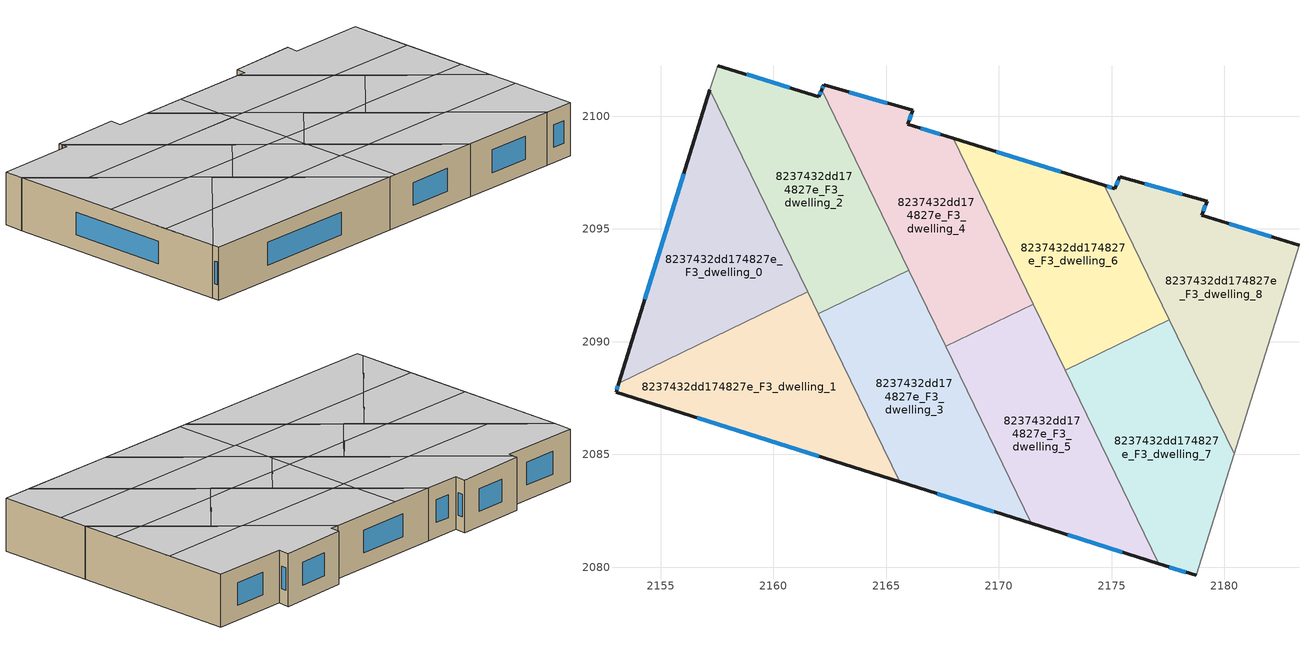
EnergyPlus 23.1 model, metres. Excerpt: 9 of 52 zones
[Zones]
8237432dd174827e_F3_dwelling_0
 floor to 8237432dd174827e_F2_dwelling_0 (EU_floor_Construction): 2157.18,2101.17 2161.52,2092.21 2153.14,2088.16 z9
 wall outside (EU_wall_Construction): 2157.18,2101.17 2153.14,2088.16 z9:12
 wall to 8237432dd174827e_F3_dwelling_1 (EU_wall_Construction): 2153.14,2088.16 2161.52,2092.21 z9:12
 wall to 8237432dd174827e_F3_dwelling_2 (EU_wall_Construction): 2161.52,2092.21 2157.18,2101.17 z9:12
 window (EU_Window_Construction): 2156.03,2097.45 2154.3,2091.87 z9.86:11.14
 ceiling adiabatic (EU_roof_Construction): 2161.52,2092.21 2160.99,2093.3 2155.29,2095.07 2154.15,2091.39 2157.6,2090.31 z12; 2160.99,2093.3 2157.18,2101.17 2155.29,2095.07 z12
 ceiling to 8237432dd174827e_F4_dwelling_0 (EU_floor_Construction): 2157.6,2090.31 2154.15,2091.39 2153.14,2088.16 z12
8237432dd174827e_F3_dwelling_1
 floor to 8237432dd174827e_F2_dwelling_1 (EU_floor_Construction): 2161.52,2092.21 2165.59,2083.79 2153.02,2087.76 2153.14,2088.16 z9
 wall outside (EU_wall_Construction): 2153.14,2088.16 2153.02,2087.76 2165.59,2083.79 z9:12
 wall to 8237432dd174827e_F3_dwelling_3 (EU_wall_Construction): 2165.59,2083.79 2161.99,2091.23 z9:12
 wall to 8237432dd174827e_F3_dwelling_2 (EU_wall_Construction): 2161.99,2091.23 2161.52,2092.21 z9:12
 window (EU_Window_Construction): 2153.11,2088.04 2153.05,2087.87 / 2156.61,2086.62 2162,2084.92 z9.86:11.14
 ceiling to 8237432dd174827e_F4_dwelling_0 (EU_floor_Construction): 2165.59,2083.79 2163.29,2088.54 2157.6,2090.31 2153.14,2088.16 2153.02,2087.76 z12
 ceiling to 8237432dd174827e_F4_dwelling_2 (EU_floor_Construction): 2163.29,2088.54 2161.52,2092.21 2157.6,2090.31 z12
8237432dd174827e_F3_dwelling_2
 floor to 8237432dd174827e_F2_dwelling_2 (EU_floor_Construction): 2162.14,2101.17 2166.01,2093.18 2161.99,2091.23 2157.18,2101.17 2157.52,2102.25 2162.01,2100.86 z9
 wall outside (EU_wall_Construction): 2162.14,2101.17 2162.01,2100.86 2157.52,2102.25 z9:12
 wall to 8237432dd174827e_F3_dwelling_3 (EU_wall_Construction): 2161.99,2091.23 2166.01,2093.18 z9:12
 wall adiabatic (EU_wall_Construction): 2157.52,2102.25 2157.18,2101.17 z9:12
 wall to 8237432dd174827e_F3_dwelling_4 (EU_wall_Construction): 2166.01,2093.18 2162.14,2101.17 z9:12
 window (EU_Window_Construction): 2160.73,2101.25 2158.8,2101.85 / 2162.1,2101.08 2162.05,2100.95 z9.86:11.14
 ceiling to 8237432dd174827e_F4_dwelling_6 (EU_floor_Construction): 2164.52,2096.24 2162.14,2101.17 2162.01,2100.86 2157.52,2102.25 2157.19,2101.17 2158.69,2098.06 z12
 ceiling to 8237432dd174827e_F4_dwelling_4 (EU_floor_Construction): 2166.01,2093.18 2164.52,2096.24 2158.69,2098.06 2160.99,2093.3 2164.2,2092.3 z12
 ceiling to 8237432dd174827e_F4_dwelling_2 (EU_floor_Construction): 2164.2,2092.3 2160.99,2093.3 2161.99,2091.23 z12
8237432dd174827e_F3_dwelling_3
 floor to 8237432dd174827e_F2_dwelling_3 (EU_floor_Construction): 2166.01,2093.18 2171.44,2081.94 2165.59,2083.79 2161.99,2091.23 z9
 wall outside (EU_wall_Construction): 2165.59,2083.79 2171.44,2081.94 z9:12
 wall to 8237432dd174827e_F3_dwelling_5 (EU_wall_Construction): 2171.44,2081.94 2167.64,2089.79 z9:12
 wall to 8237432dd174827e_F3_dwelling_4 (EU_wall_Construction): 2167.64,2089.79 2166,2093.18 z9:12
 window (EU_Window_Construction): 2167.26,2083.26 2169.77,2082.47 z9.86:11.14
 ceiling to 8237432dd174827e_F4_dwelling_3 (EU_floor_Construction): 2169.13,2086.73 2167.73,2089.62 2167.03,2087.38 z12
 ceiling to 8237432dd174827e_F4_dwelling_0 (EU_floor_Construction): 2165.98,2083.66 2167.13,2087.35 2167.03,2087.38 2163.29,2088.54 2165.59,2083.79 z12
 ceiling to 8237432dd174827e_F4_dwelling_1 (EU_floor_Construction): 2171.44,2081.94 2169.12,2086.73 2167.13,2087.35 2165.98,2083.66 z12
 ceiling to 8237432dd174827e_F4_dwelling_4 (EU_floor_Construction): 2166.82,2091.48 2166.01,2093.18 2164.2,2092.3 z12
 ceiling to 8237432dd174827e_F4_dwelling_2 (EU_floor_Construction): 2167.03,2087.38 2167.73,2089.62 2166.82,2091.48 2164.2,2092.3 2161.99,2091.23 2163.29,2088.54 z12
8237432dd174827e_F3_dwelling_4
 floor to 8237432dd174827e_F2_dwelling_4 (EU_floor_Construction): 2167.96,2099.01 2171.52,2091.66 2167.64,2089.79 2162.14,2101.17 2162.22,2101.4 2166.18,2100.25 2165.95,2099.64 z9
 wall outside (EU_wall_Construction): 2167.96,2099.01 2165.95,2099.64 2166.18,2100.25 2162.22,2101.4 2162.14,2101.17 z9:12
 wall to 8237432dd174827e_F3_dwelling_5 (EU_wall_Construction): 2167.64,2089.79 2171.52,2091.66 z9:12
 wall to 8237432dd174827e_F3_dwelling_6 (EU_wall_Construction): 2171.52,2091.66 2167.96,2099.01 z9:12
 window (EU_Window_Construction): 2162.2,2101.33 2162.16,2101.24 / 2165.05,2100.58 2163.35,2101.07 / 2166.02,2099.81 2166.11,2100.08 / 2167.39,2099.19 2166.53,2099.46 z9.86:11.14
 ceiling to 8237432dd174827e_F4_dwelling_6 (EU_floor_Construction): 2169.35,2094.74 2169.62,2095.6 2167.96,2099.01 2165.95,2099.64 2166.18,2100.25 2162.22,2101.4 2162.14,2101.17 2164.52,2096.24 z12
 ceiling to 8237432dd174827e_F4_dwelling_4 (EU_floor_Construction): 2168.18,2091.06 2169.32,2094.75 2164.52,2096.24 2166.82,2091.48 z12
 ceiling to 8237432dd174827e_F4_dwelling_5 (EU_floor_Construction): 2171.52,2091.66 2170.15,2094.49 2169.32,2094.75 2168.18,2091.06 2169.46,2090.66 z12
 ceiling to 8237432dd174827e_F4_dwelling_7 (EU_floor_Construction): 2170.15,2094.49 2169.62,2095.6 2169.35,2094.74 z12
 ceiling to 8237432dd174827e_F4_dwelling_3 (EU_floor_Construction): 2169.46,2090.66 2168.18,2091.06 2167.8,2089.87 z12
 ceiling adiabatic (EU_roof_Construction): 2167.8,2089.87 2168.18,2091.06 2166.82,2091.48 2167.64,2089.79 z12
8237432dd174827e_F3_dwelling_5
 floor to 8237432dd174827e_F2_dwelling_5 (EU_floor_Construction): 2171.52,2091.66 2177.09,2080.16 2171.44,2081.94 2167.64,2089.79 z9
 wall outside (EU_wall_Construction): 2171.44,2081.94 2177.09,2080.16 z9:12
 wall to 8237432dd174827e_F3_dwelling_7 (EU_wall_Construction): 2177.09,2080.16 2172.94,2088.73 z9:12
 wall to 8237432dd174827e_F3_dwelling_6 (EU_wall_Construction): 2172.94,2088.73 2171.52,2091.66 z9:12
 window (EU_Window_Construction): 2173.05,2081.43 2175.47,2080.66 z9.86:11.14
 ceiling to 8237432dd174827e_F4_dwelling_1 (EU_floor_Construction): 2177.09,2080.16 2174.75,2084.98 2169.12,2086.73 2171.44,2081.94 z12
 ceiling to 8237432dd174827e_F4_dwelling_5 (EU_floor_Construction): 2172.45,2089.73 2171.52,2091.66 2169.46,2090.66 z12
 ceiling to 8237432dd174827e_F4_dwelling_3 (EU_floor_Construction): 2174.75,2084.98 2172.45,2089.73 2169.46,2090.66 2167.8,2089.87 2167.73,2089.62 2169.13,2086.73 z12
 ceiling to 8237432dd174827e_F4_dwelling_2 (EU_floor_Construction): 2167.73,2089.62 2167.8,2089.87 2167.64,2089.79 z12
8237432dd174827e_F3_dwelling_6
 floor to 8237432dd174827e_F2_dwelling_6 (EU_floor_Construction): 2174.66,2096.94 2177.55,2090.97 2172.94,2088.73 2167.96,2099.01 z9
 wall outside (EU_wall_Construction): 2174.66,2096.94 2167.96,2099.01 z9:12
 wall to 8237432dd174827e_F3_dwelling_7 (EU_wall_Construction): 2172.94,2088.73 2177.55,2090.97 z9:12
 wall to 8237432dd174827e_F3_dwelling_8 (EU_wall_Construction): 2177.55,2090.97 2174.66,2096.94 z9:12
 window (EU_Window_Construction): 2172.75,2097.53 2169.88,2098.42 z9.86:11.14
 ceiling to 8237432dd174827e_F4_dwelling_5 (EU_floor_Construction): 2177.55,2090.97 2176.86,2092.4 2170.15,2094.49 2172.45,2089.73 2174.01,2089.25 z12
 ceiling to 8237432dd174827e_F4_dwelling_7 (EU_floor_Construction): 2176.86,2092.4 2174.66,2096.94 2170.44,2098.25 2169.62,2095.6 2170.15,2094.49 z12
 ceiling to 8237432dd174827e_F4_dwelling_6 (EU_floor_Construction): 2169.62,2095.6 2170.44,2098.25 2167.96,2099.01 z12
 ceiling to 8237432dd174827e_F4_dwelling_3 (EU_floor_Construction): 2174.01,2089.25 2172.45,2089.73 2172.94,2088.73 z12
8237432dd174827e_F3_dwelling_7
 floor to 8237432dd174827e_F2_dwelling_7 (EU_floor_Construction): 2177.55,2090.97 2180.43,2085.02 2178.75,2079.63 2177.09,2080.16 2172.94,2088.73 z9
 wall outside (EU_wall_Construction): 2177.09,2080.16 2178.75,2079.63 z9:12
 wall adiabatic (EU_wall_Construction): 2178.75,2079.63 2180.43,2085.02 z9:12
 wall to 8237432dd174827e_F3_dwelling_8 (EU_wall_Construction): 2180.43,2085.02 2177.55,2090.97 z9:12
 window (EU_Window_Construction): 2177.56,2080 2178.28,2079.78 z9.86:11.14
 ceiling to 8237432dd174827e_F4_dwelling_3 (EU_floor_Construction): 2179.92,2083.37 2180.43,2085.02 2179.16,2087.65 2174.01,2089.25 2172.94,2088.73 2174.76,2084.98 z12
 ceiling to 8237432dd174827e_F4_dwelling_1 (EU_floor_Construction): 2178.75,2079.63 2179.92,2083.37 2174.76,2084.98 2177.09,2080.16 z12
 ceiling to 8237432dd174827e_F4_dwelling_5 (EU_floor_Construction): 2179.16,2087.65 2177.55,2090.97 2174.01,2089.25 z12
8237432dd174827e_F3_dwelling_8
 floor to 8237432dd174827e_F2_dwelling_8 (EU_floor_Construction): 2183.31,2094.26 2180.43,2085.02 2174.66,2096.94 2175.15,2096.79 2175.36,2097.31 2179.23,2096.23 2178.99,2095.6 z9
 wall outside (EU_wall_Construction): 2183.31,2094.26 2178.99,2095.6 2179.23,2096.23 2175.36,2097.31 2175.15,2096.79 2174.66,2096.94 z9:12
 wall adiabatic (EU_wall_Construction): 2180.43,2085.02 2183.31,2094.26 z9:12
 window (EU_Window_Construction): 2179.06,2095.78 2179.16,2096.05 / 2182.07,2094.65 2180.22,2095.22 / 2175.01,2096.83 2174.8,2096.9 / 2175.3,2097.16 2175.21,2096.94 / 2178.12,2096.54 2176.46,2097 z9.86:11.14
 ceiling to 8237432dd174827e_F4_dwelling_7 (EU_floor_Construction): 2182.21,2090.74 2183.31,2094.26 2178.99,2095.6 2179.23,2096.23 2175.36,2097.31 2175.15,2096.79 2174.66,2096.94 2176.86,2092.4 z12
 ceiling to 8237432dd174827e_F4_dwelling_5 (EU_floor_Construction): 2181.06,2087.05 2182.21,2090.74 2176.86,2092.4 2179.16,2087.65 z12
 ceiling to 8237432dd174827e_F4_dwelling_3 (EU_floor_Construction): 2180.43,2085.02 2181.06,2087.05 2179.16,2087.65 z12
[Building]
EU S2 Campaign: North Axis=0; Terrain=City; Solar Distribution=FullExterior
[Site:Location]
Helsinki-Vantaa.AP: Latitude=60.317; Longitude=24.963; Time Zone=2; Elevation=54.6
[SizingPeriod:WeatherFileDays]
AnnualSizingPeriod: Begin Month=1; Begin Day of Month=1; End Month=12; End Day of Month=31; Day of Week for Start Day=Monday; Use Weather File Daylight Saving Period=No; Use Weather File Rain and Snow Indicators=No
[MATERIAL]
EU_InternalMass_Material: Roughness=MediumRough; Thickness=0.1; Conductivity=1; Density=1800; Specific Heat=900; Thermal Absorptance=0.9; Solar Absorptance=0.7; Visible Absorptance=0.7
[MATERIAL:NOMASS] Roughness=MediumRough; Thermal Absorptance=0.9; Solar Absorptance=0.7; Visible Absorptance=0.7
Name | Thermal Resistance
EU_wall_NoMass | 1.10183
EU_roof_NoMass; EU_floor_NoMass | 1.70606
[WINDOWMATERIAL:SIMPLEGLAZINGSYSTEM]
EU_Window_SimpleGlazing: UFactor=3.11035; Solar Heat Gain Coefficient=0.8; Visible Transmittance=0.8
[CONSTRUCTION]
EU_wall_Construction: EU_wall_NoMass
EU_roof_Construction: EU_roof_NoMass
EU_floor_Construction: EU_floor_NoMass
EU_Window_Construction: EU_Window_SimpleGlazing
EU_InternalMass_Construction: EU_InternalMass_Material
[ZONE] Type=1; Multiplier=1; Ceiling Height=autocalculate; Floor Area=autocalculate; Part of Total Floor Area=Yes
Name | Volume
8237432dd174827e_F3_dwelling_0 | 138.873
8237432dd174827e_F3_dwelling_1 | 138.885
8237432dd174827e_F3_dwelling_2 | 138.88
8237432dd174827e_F3_dwelling_3 | 138.89
8237432dd174827e_F3_dwelling_4 | 138.861
8237432dd174827e_F3_dwelling_5 | 138.864
8237432dd174827e_F3_dwelling_6 | 138.87
8237432dd174827e_F3_dwelling_7 | 138.882
8237432dd174827e_F3_dwelling_8 | 138.881
[INTERNALMASS] Construction=EU_InternalMass_Construction
Name | Zone or ZoneList | Surface Area
8237432dd174827e_F3_dwelling_0_EU_InternalMass | 8237432dd174827e_F3_dwelling_0 | 46.2919
8237432dd174827e_F3_dwelling_1_EU_InternalMass | 8237432dd174827e_F3_dwelling_1 | 46.2941
8237432dd174827e_F3_dwelling_2_EU_InternalMass | 8237432dd174827e_F3_dwelling_2 | 46.2938
8237432dd174827e_F3_dwelling_3_EU_InternalMass | 8237432dd174827e_F3_dwelling_3 | 46.2978
8237432dd174827e_F3_dwelling_4_EU_InternalMass | 8237432dd174827e_F3_dwelling_4 | 46.2871
8237432dd174827e_F3_dwelling_5_EU_InternalMass | 8237432dd174827e_F3_dwelling_5 | 46.2876
8237432dd174827e_F3_dwelling_6_EU_InternalMass | 8237432dd174827e_F3_dwelling_6 | 46.2901
8237432dd174827e_F3_dwelling_7_EU_InternalMass | 8237432dd174827e_F3_dwelling_7 | 46.294
8237432dd174827e_F3_dwelling_8_EU_InternalMass | 8237432dd174827e_F3_dwelling_8 | 46.2936
[OTHEREQUIPMENT] Fuel Type=Electricity; Design Level Calculation Method=Watts/Area; Power per Zone Floor Area=1; Fraction Latent=0; Fraction Radiant=0; Fraction Lost=0; Carbon Dioxide Generation Rate=0; EndUse Subcategory=EU_Step8_InternalGains
Name | Zone or ZoneList or Space or SpaceList | Schedule
EU_Step8_InternalGain_8237432dd174827e_F3_dwelling_0_f000 | 8237432dd174827e_F3_dwelling_0 | EU_Step8_GainSchedule_8237432dd174827e_F3_dwelling_0_f000
EU_Step8_InternalGain_8237432dd174827e_F3_dwelling_1_f000 | 8237432dd174827e_F3_dwelling_1 | EU_Step8_GainSchedule_8237432dd174827e_F3_dwelling_1_f000
EU_Step8_InternalGain_8237432dd174827e_F3_dwelling_2_f000 | 8237432dd174827e_F3_dwelling_2 | EU_Step8_GainSchedule_8237432dd174827e_F3_dwelling_2_f000
EU_Step8_InternalGain_8237432dd174827e_F3_dwelling_3_f000 | 8237432dd174827e_F3_dwelling_3 | EU_Step8_GainSchedule_8237432dd174827e_F3_dwelling_3_f000
EU_Step8_InternalGain_8237432dd174827e_F3_dwelling_4_f000 | 8237432dd174827e_F3_dwelling_4 | EU_Step8_GainSchedule_8237432dd174827e_F3_dwelling_4_f000
EU_Step8_InternalGain_8237432dd174827e_F3_dwelling_5_f000 | 8237432dd174827e_F3_dwelling_5 | EU_Step8_GainSchedule_8237432dd174827e_F3_dwelling_5_f000
EU_Step8_InternalGain_8237432dd174827e_F3_dwelling_6_f000 | 8237432dd174827e_F3_dwelling_6 | EU_Step8_GainSchedule_8237432dd174827e_F3_dwelling_6_f000
EU_Step8_InternalGain_8237432dd174827e_F3_dwelling_7_f000 | 8237432dd174827e_F3_dwelling_7 | EU_Step8_GainSchedule_8237432dd174827e_F3_dwelling_7_f000
EU_Step8_InternalGain_8237432dd174827e_F3_dwelling_8_f000 | 8237432dd174827e_F3_dwelling_8 | EU_Step8_GainSchedule_8237432dd174827e_F3_dwelling_8_f000
[ZONEVENTILATION:DESIGNFLOWRATE] Schedule=EU_AlwaysOn; Design Flow Rate Calculation Method=AirChanges/Hour; Air Changes per Hour=0.756316; Ventilation Type=Natural; Fan Pressure Rise=0; Fan Total Efficiency=1; Constant Term Coefficient=1; Temperature Term Coefficient=0; Velocity Term Coefficient=0; Velocity Squared Term Coefficient=0; Minimum Indoor Temperature=-100; Maximum Indoor Temperature=100; Delta Temperature=-100; Minimum Outdoor Temperature=-100; Maximum Outdoor Temperature=100; Maximum Wind Speed=40
Name | Zone or ZoneList or Space or SpaceList
EU_ConstantAir_8237432dd174827e_F3_dwelling_0 | 8237432dd174827e_F3_dwelling_0
EU_ConstantAir_8237432dd174827e_F3_dwelling_1 | 8237432dd174827e_F3_dwelling_1
EU_ConstantAir_8237432dd174827e_F3_dwelling_2 | 8237432dd174827e_F3_dwelling_2
EU_ConstantAir_8237432dd174827e_F3_dwelling_3 | 8237432dd174827e_F3_dwelling_3
EU_ConstantAir_8237432dd174827e_F3_dwelling_4 | 8237432dd174827e_F3_dwelling_4
EU_ConstantAir_8237432dd174827e_F3_dwelling_5 | 8237432dd174827e_F3_dwelling_5
EU_ConstantAir_8237432dd174827e_F3_dwelling_6 | 8237432dd174827e_F3_dwelling_6
EU_ConstantAir_8237432dd174827e_F3_dwelling_7 | 8237432dd174827e_F3_dwelling_7
EU_ConstantAir_8237432dd174827e_F3_dwelling_8 | 8237432dd174827e_F3_dwelling_8
[HVACTEMPLATE:ZONE:IDEALLOADSAIRSYSTEM] System Availability Schedule=EU_AlwaysOn; Maximum Heating Supply Air Temperature=50; Minimum Cooling Supply Air Temperature=13; Maximum Heating Supply Air Humidity Ratio=0.0156; Minimum Cooling Supply Air Humidity Ratio=0.0077; Heating Limit=NoLimit; Cooling Limit=NoLimit; Heating Availability Schedule=EU_AlwaysOn; Cooling Availability Schedule=EU_CoolingOff; Dehumidification Control Type=ConstantSensibleHeatRatio; Cooling Sensible Heat Ratio=0.7; Dehumidification Setpoint=60; Humidification Control Type=None; Humidification Setpoint=30; Outdoor Air Method=None; Outdoor Air Flow Rate per Person=0.00944; Outdoor Air Flow Rate per Zone Floor Area=0; Outdoor Air Flow Rate per Zone=0; Demand Controlled Ventilation Type=None; Outdoor Air Economizer Type=NoEconomizer; Heat Recovery Type=None; Sensible Heat Recovery Effectiveness=0.7; Latent Heat Recovery Effectiveness=0.65
Name | Template Thermostat
8237432dd174827e_F3_dwelling_0 | EU_HeatOnly_8237432dd174827e_F3_dwelling_0
8237432dd174827e_F3_dwelling_1 | EU_HeatOnly_8237432dd174827e_F3_dwelling_1
8237432dd174827e_F3_dwelling_2 | EU_HeatOnly_8237432dd174827e_F3_dwelling_2
8237432dd174827e_F3_dwelling_3 | EU_HeatOnly_8237432dd174827e_F3_dwelling_3
8237432dd174827e_F3_dwelling_4 | EU_HeatOnly_8237432dd174827e_F3_dwelling_4
8237432dd174827e_F3_dwelling_5 | EU_HeatOnly_8237432dd174827e_F3_dwelling_5
8237432dd174827e_F3_dwelling_6 | EU_HeatOnly_8237432dd174827e_F3_dwelling_6
8237432dd174827e_F3_dwelling_7 | EU_HeatOnly_8237432dd174827e_F3_dwelling_7
8237432dd174827e_F3_dwelling_8 | EU_HeatOnly_8237432dd174827e_F3_dwelling_8
[SIZING:ZONE] Zone Cooling Design Supply Air Temperature Input Method=SupplyAirTemperature; Zone Cooling Design Supply Air Temperature=13; Zone Heating Design Supply Air Temperature Input Method=SupplyAirTemperature; Zone Heating Design Supply Air Temperature=50; Zone Cooling Design Supply Air Humidity Ratio=0.008; Zone Heating Design Supply Air Humidity Ratio=0.008; Cooling Design Air Flow Method=DesignDay; Cooling Design Air Flow Rate=0; Cooling Minimum Air Flow per Zone Floor Area=0.000762; Cooling Minimum Air Flow=0; Cooling Minimum Air Flow Fraction=0.2; Heating Design Air Flow Method=DesignDay; Heating Design Air Flow Rate=0; Heating Maximum Air Flow per Zone Floor Area=0.002032; Heating Maximum Air Flow=0.141576; Heating Maximum Air Flow Fraction=0.3; Account for Dedicated Outdoor Air System=No; Dedicated Outdoor Air System Control Strategy=NeutralSupplyAir; Dedicated Outdoor Air Low Setpoint Temperature for Design=autosize; Dedicated Outdoor Air High Setpoint Temperature for Design=autosize; Zone Load Sizing Method=Sensible Load Only No Latent Load; Zone Latent Cooling Design Supply Air Humidity Ratio Input Method=HumidityRatioDifference; Zone Cooling Design Supply Air Humidity Ratio Difference=0.005; Zone Latent Heating Design Supply Air Humidity Ratio Input Method=HumidityRatioDifference; Zone Humidification Design Supply Air Humidity Ratio Difference=0.005
8237432dd174827e_F3_dwelling_0; 8237432dd174827e_F3_dwelling_1; 8237432dd174827e_F3_dwelling_2; 8237432dd174827e_F3_dwelling_3; 8237432dd174827e_F3_dwelling_4; 8237432dd174827e_F3_dwelling_5; 8237432dd174827e_F3_dwelling_6; 8237432dd174827e_F3_dwelling_7; 8237432dd174827e_F3_dwelling_8
[SCHEDULE:CONSTANT]
Name | Hourly Value
EU_AlwaysOn | 1
EU_CoolingOff | 0
[SCHEDULE:FILE] Column Number=1; Rows to Skip at Top=0; Number of Hours of Data=8760; Column Separator=Comma; Interpolate to Timestep=No; Minutes per Item=60; Adjust Schedule for Daylight Savings=Yes
Name | File
EU_Step8_GainSchedule_8237432dd174827e_F3_dwelling_0_f000 | ../../schedules/8237432dd174827e/8237432dd174827e_F3_dwelling_0_f000_gain.csv
EU_Step8_GainSchedule_8237432dd174827e_F3_dwelling_1_f000 | ../../schedules/8237432dd174827e/8237432dd174827e_F3_dwelling_1_f000_gain.csv
EU_Step8_GainSchedule_8237432dd174827e_F3_dwelling_2_f000 | ../../schedules/8237432dd174827e/8237432dd174827e_F3_dwelling_2_f000_gain.csv
EU_Step8_GainSchedule_8237432dd174827e_F3_dwelling_3_f000 | ../../schedules/8237432dd174827e/8237432dd174827e_F3_dwelling_3_f000_gain.csv
EU_Step8_GainSchedule_8237432dd174827e_F3_dwelling_4_f000 | ../../schedules/8237432dd174827e/8237432dd174827e_F3_dwelling_4_f000_gain.csv
EU_Step8_GainSchedule_8237432dd174827e_F3_dwelling_5_f000 | ../../schedules/8237432dd174827e/8237432dd174827e_F3_dwelling_5_f000_gain.csv
EU_Step8_GainSchedule_8237432dd174827e_F3_dwelling_6_f000 | ../../schedules/8237432dd174827e/8237432dd174827e_F3_dwelling_6_f000_gain.csv
EU_Step8_GainSchedule_8237432dd174827e_F3_dwelling_7_f000 | ../../schedules/8237432dd174827e/8237432dd174827e_F3_dwelling_7_f000_gain.csv
EU_Step8_GainSchedule_8237432dd174827e_F3_dwelling_8_f000 | ../../schedules/8237432dd174827e/8237432dd174827e_F3_dwelling_8_f000_gain.csv
